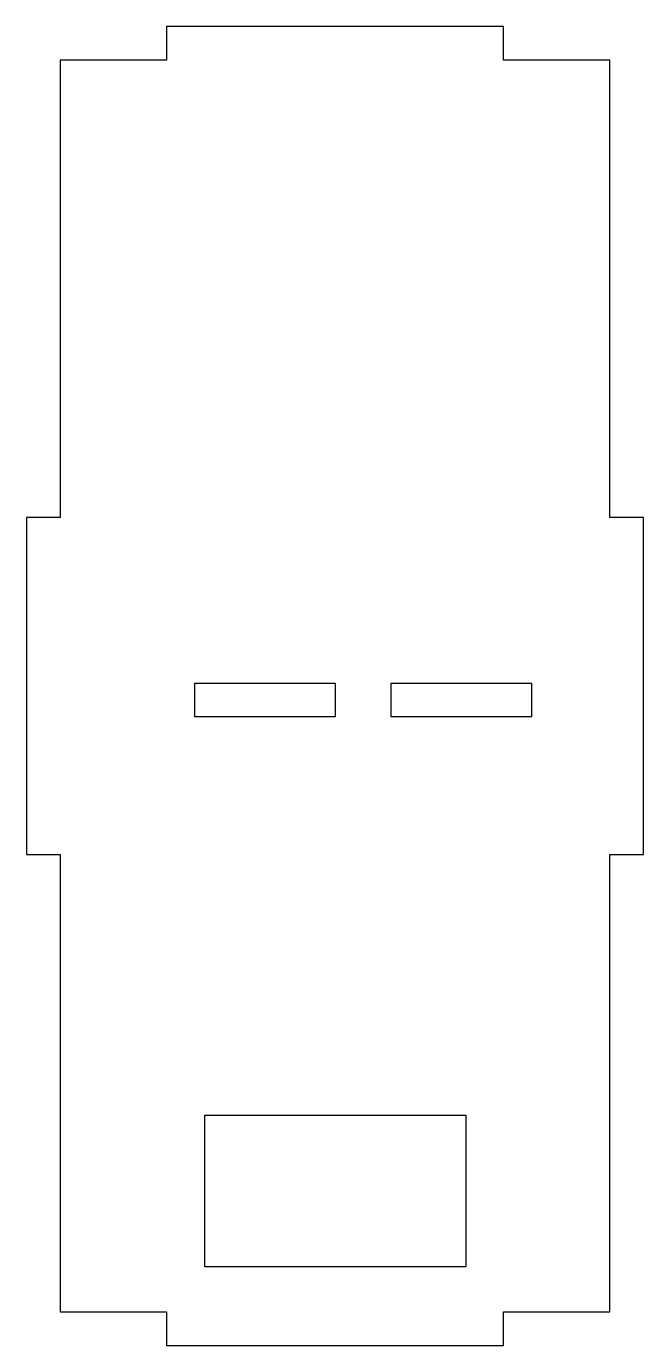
# Model space of a CAD drawing. Header units: millimetres. Extents: x 0 to 110, y 0 to 235.
import ezdxf

# ---------------------------------------------------------------- set-up
doc = ezdxf.new("R2010")
doc.units = ezdxf.units.MM

msp = doc.modelspace()

# ---------------------------------------------------------------- linework, layer by layer
for points in [[(25, 229), (6, 229), (6, 147.5), (0, 147.5), (0, 87.5), (6, 87.5), (6, 6), (25, 6), (25, 0), (85, 0), (85, 6), (104, 6), (104, 87.5), (110, 87.5), (110, 147.5), (104, 147.5), (104, 229), (85, 229), (85, 235), (25, 235)], [(55, 118), (55, 112), (30, 112), (30, 118)], [(90, 118), (90, 112), (65, 112), (65, 118)], [(78.33, 41.03), (78.33, 14.03), (31.83, 14.03), (31.83, 41.03)]]:
    msp.add_lwpolyline(points, close=True)

doc.saveas('drawing.dxf')
